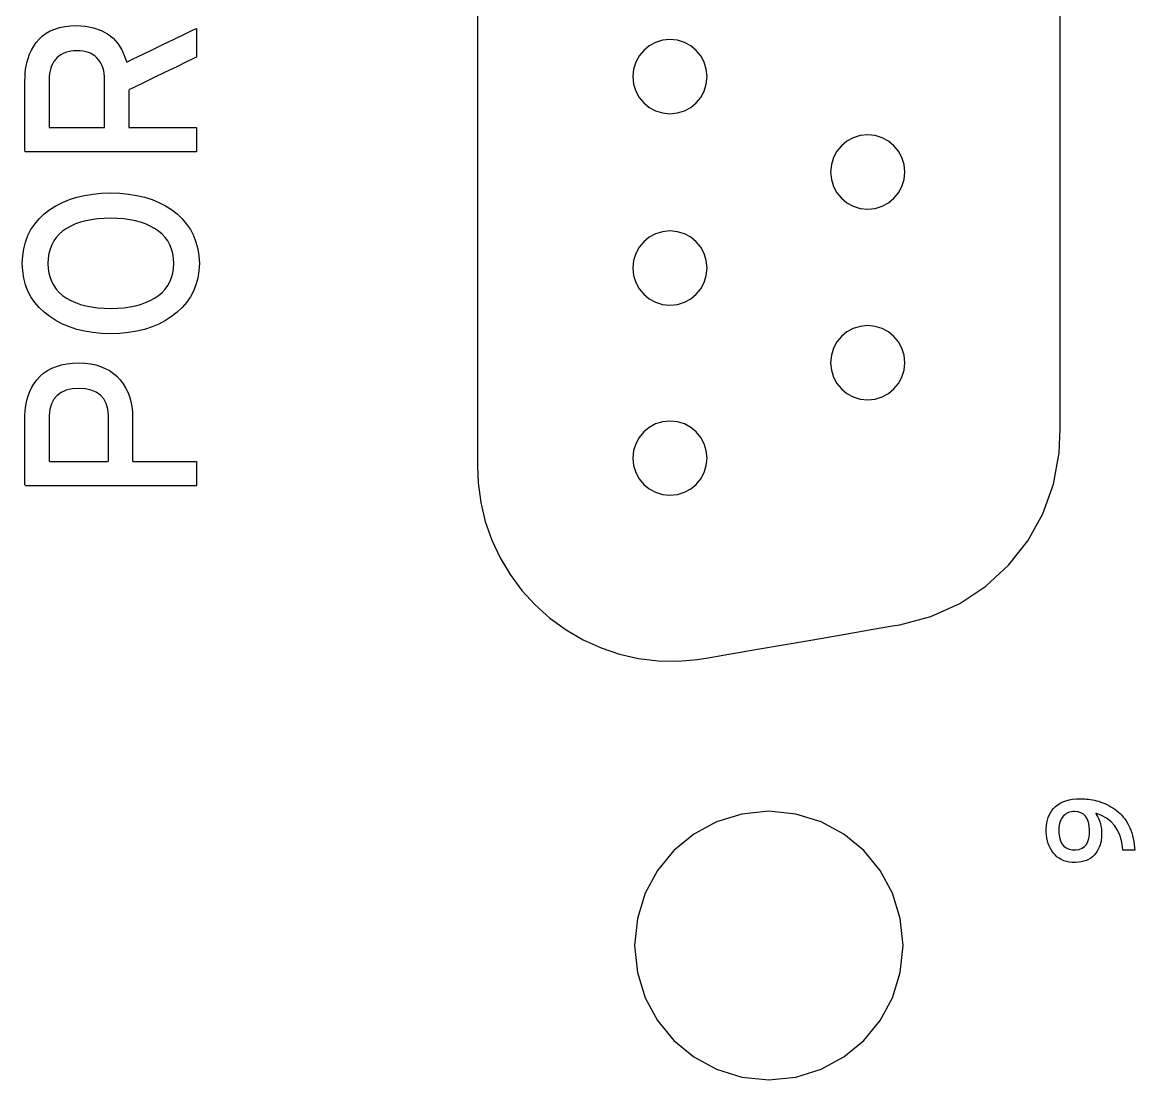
# Model space of a CAD drawing. Extents: x 1 to 47.7, y 0.2 to 33.3.
# Drawn here: x 32.418 to 33.048, y 17.917 to 18.516 of the extents above; entities that cross this region are included whole.
import ezdxf

# ---------------------------------------------------------------- set-up
doc = ezdxf.new("R2010")
doc.units = 0
doc.header["$MEASUREMENT"] = 0
doc.layers.add('4_0_____DWG', color=7, linetype='CONTINUOUS')

msp = doc.modelspace()

# ---------------------------------------------------------------- linework, layer by layer
at = {"layer": '4_0_____DWG'}
msp.add_lwpolyline([(32.67601, 18.55306), (32.67601, 18.47698), (32.67601, 18.40174), (32.67601, 18.33567), (32.67601, 18.28711), (32.67601, 18.2644), (32.67638, 18.25467), (32.67786, 18.24357), (32.68045, 18.23275), (32.6841, 18.22229), (32.68877, 18.21225), (32.69444, 18.20272), (32.70107, 18.19378), (32.70861, 18.18552), (32.71704, 18.17799), (32.72616, 18.17139), (32.73583, 18.1658), (32.74596, 18.16124), (32.75647, 18.15774), (32.76728, 18.1553), (32.77829, 18.15397), (32.78944, 18.15375), (32.80063, 18.15468), (32.80664, 18.15564), (32.81511, 18.1571), (32.82919, 18.15953), (32.84679, 18.16257), (32.86585, 18.16586), (32.88428, 18.16904), (32.90002, 18.17176), (32.91099, 18.17365), (32.9151, 18.17436), (32.93283, 18.17903), (32.94917, 18.18638), (32.9639, 18.19614), (32.97679, 18.20804), (32.98762, 18.22182), (32.99616, 18.23719), (33.00218, 18.25389), (33.00545, 18.27165), (33.006, 18.28524), (33.006, 18.31127), (33.006, 18.35934), (33.006, 18.42187), (33.006, 18.49123), (33.006, 18.55983)], dxfattribs=at)
for points in [[(32.44883, 18.5136), (32.45398, 18.51324), (32.45865, 18.51234), (32.46283, 18.51092), (32.46652, 18.50895), (32.46972, 18.50646), (32.47243, 18.50342), (32.47465, 18.49986), (32.47638, 18.49575), (32.47743, 18.49297), (32.47989, 18.49415), (32.48453, 18.4964), (32.49061, 18.49934), (32.4974, 18.50263), (32.50416, 18.5059), (32.51015, 18.5088), (32.51462, 18.51096), (32.51684, 18.51204), (32.51695, 18.51176), (32.51695, 18.5104), (32.51695, 18.50825), (32.51695, 18.50561), (32.51695, 18.5028), (32.51695, 18.50011), (32.51695, 18.49784), (32.51695, 18.49631), (32.51694, 18.4958), (32.51527, 18.49499), (32.51128, 18.49306), (32.5057, 18.49035), (32.49924, 18.48722), (32.49262, 18.48401), (32.48655, 18.48106), (32.48176, 18.47874), (32.47894, 18.47737), (32.4785, 18.47699), (32.4785, 18.47555), (32.4785, 18.47298), (32.4785, 18.46967), (32.4785, 18.46602), (32.4785, 18.46242), (32.4785, 18.45927), (32.4785, 18.45697), (32.4785, 18.45591), (32.47947, 18.45589), (32.4829, 18.45589), (32.48811, 18.45589), (32.4944, 18.45589), (32.50105, 18.45589), (32.50734, 18.45589), (32.51256, 18.45589), (32.51598, 18.45589), (32.51695, 18.45587), (32.51695, 18.45518), (32.51695, 18.45368), (32.51695, 18.45164), (32.51695, 18.4493), (32.51695, 18.44693), (32.51695, 18.44478), (32.51695, 18.44311), (32.51695, 18.44217), (32.51584, 18.44206), (32.50873, 18.44206), (32.4966, 18.44206), (32.48127, 18.44206), (32.46453, 18.44206), (32.44821, 18.44206), (32.4341, 18.44206), (32.42403, 18.44206), (32.4198, 18.44206), (32.41977, 18.44334), (32.41977, 18.44722), (32.41977, 18.45296), (32.41977, 18.45978), (32.41977, 18.46691), (32.41977, 18.47359), (32.41977, 18.47905), (32.41977, 18.48252), (32.41978, 18.48415), (32.41992, 18.48702), (32.42025, 18.48979), (32.42077, 18.49244), (32.42147, 18.49498), (32.42235, 18.49741), (32.42343, 18.49972), (32.42469, 18.50192), (32.42613, 18.50401), (32.42779, 18.50598), (32.42967, 18.50774), (32.43176, 18.50927), (32.43407, 18.51057), (32.43659, 18.51163), (32.43933, 18.51247), (32.44228, 18.51308), (32.44545, 18.51345)], [(32.785, 18.5057), (32.78077, 18.50528), (32.77682, 18.50405), (32.77326, 18.50212), (32.77015, 18.49956), (32.76759, 18.49645), (32.76565, 18.49288), (32.76443, 18.48894), (32.76401, 18.4847), (32.76443, 18.48048), (32.76565, 18.47654), (32.76759, 18.47297), (32.77015, 18.46986), (32.77326, 18.4673), (32.77682, 18.46536), (32.78077, 18.46414), (32.785, 18.46371), (32.78924, 18.46414), (32.79318, 18.46536), (32.79675, 18.4673), (32.79985, 18.46986), (32.80242, 18.47297), (32.80435, 18.47654), (32.80557, 18.48048), (32.806, 18.4847), (32.80557, 18.48894), (32.80435, 18.49288), (32.80242, 18.49645), (32.79985, 18.49956), (32.79675, 18.50212), (32.79318, 18.50405), (32.78924, 18.50528)], [(32.44925, 18.49937), (32.44744, 18.49928), (32.44575, 18.49908), (32.44417, 18.49876), (32.44271, 18.49833), (32.44135, 18.49778), (32.4401, 18.49712), (32.43897, 18.49634), (32.43795, 18.49545), (32.43701, 18.49444), (32.43616, 18.49333), (32.43544, 18.49214), (32.43482, 18.49085), (32.43432, 18.48947), (32.43394, 18.48801), (32.43367, 18.48646), (32.43351, 18.48482), (32.43347, 18.48332), (32.43347, 18.48197), (32.43347, 18.47892), (32.43347, 18.47474), (32.43347, 18.46996), (32.43347, 18.46515), (32.43347, 18.46085), (32.43347, 18.45761), (32.43347, 18.45598), (32.43411, 18.45589), (32.43683, 18.45589), (32.44113, 18.45589), (32.44636, 18.45589), (32.45191, 18.45589), (32.45715, 18.45589), (32.46144, 18.45589), (32.46417, 18.45589), (32.4648, 18.45598), (32.4648, 18.45761), (32.4648, 18.46085), (32.4648, 18.46515), (32.4648, 18.46996), (32.4648, 18.47474), (32.4648, 18.47892), (32.4648, 18.48197), (32.4648, 18.48332), (32.46476, 18.48479), (32.46462, 18.48641), (32.46436, 18.48794), (32.46399, 18.48938), (32.46352, 18.49074), (32.46294, 18.49202), (32.46224, 18.4932), (32.46144, 18.49431), (32.46054, 18.49533), (32.45953, 18.49625), (32.4584, 18.49705), (32.45716, 18.49773), (32.45581, 18.4983), (32.45434, 18.49874), (32.45276, 18.49907), (32.45106, 18.49928)], [(32.89701, 18.45171), (32.89277, 18.45128), (32.88883, 18.45005), (32.88526, 18.44811), (32.88216, 18.44555), (32.87959, 18.44244), (32.87766, 18.43886), (32.87644, 18.43492), (32.87601, 18.43068), (32.87644, 18.42645), (32.87766, 18.42251), (32.87959, 18.41895), (32.88216, 18.41584), (32.88526, 18.41328), (32.88883, 18.41134), (32.89277, 18.41011), (32.89701, 18.40969), (32.90124, 18.41011), (32.90518, 18.41134), (32.90874, 18.41328), (32.91185, 18.41584), (32.91442, 18.41895), (32.91635, 18.42251), (32.91758, 18.42645), (32.91801, 18.43068), (32.91758, 18.43492), (32.91635, 18.43886), (32.91442, 18.44244), (32.91185, 18.44555), (32.90874, 18.44811), (32.90518, 18.45005), (32.90124, 18.45128)], [(32.46833, 18.41886), (32.4735, 18.41868), (32.47843, 18.41822), (32.4831, 18.41747), (32.48753, 18.41643), (32.4917, 18.41511), (32.49562, 18.4135), (32.4993, 18.4116), (32.50272, 18.40942), (32.50592, 18.40693), (32.5088, 18.40419), (32.51131, 18.40124), (32.51344, 18.39807), (32.5152, 18.39467), (32.51659, 18.39106), (32.51761, 18.38723), (32.51825, 18.38319), (32.51851, 18.37892), (32.51825, 18.37469), (32.51761, 18.37068), (32.51659, 18.36689), (32.5152, 18.36332), (32.51344, 18.35998), (32.51131, 18.35686), (32.5088, 18.35396), (32.50592, 18.35128), (32.50272, 18.34879), (32.4993, 18.34655), (32.49562, 18.34461), (32.4917, 18.34296), (32.48753, 18.3416), (32.4831, 18.34054), (32.47843, 18.33977), (32.4735, 18.3393), (32.46833, 18.33912), (32.46315, 18.3393), (32.45822, 18.33977), (32.45353, 18.34054), (32.44909, 18.3416), (32.44489, 18.34296), (32.44093, 18.34461), (32.43722, 18.34655), (32.43376, 18.34879), (32.43056, 18.35128), (32.42772, 18.35396), (32.42525, 18.35686), (32.42315, 18.35998), (32.42143, 18.36332), (32.42007, 18.36689), (32.41908, 18.37068), (32.41846, 18.37469), (32.41821, 18.37892), (32.41846, 18.38319), (32.41908, 18.38723), (32.42007, 18.39106), (32.42143, 18.39467), (32.42315, 18.39807), (32.42525, 18.40124), (32.42772, 18.40419), (32.43056, 18.40693), (32.43376, 18.40942), (32.43722, 18.4116), (32.44093, 18.4135), (32.44489, 18.41511), (32.44909, 18.41643), (32.45353, 18.41747), (32.45822, 18.41822), (32.46315, 18.41868)], [(32.46833, 18.40449), (32.46451, 18.4044), (32.46089, 18.40414), (32.45747, 18.40369), (32.45424, 18.40307), (32.45121, 18.40226), (32.44838, 18.40128), (32.44575, 18.40012), (32.44331, 18.39879), (32.4411, 18.39726), (32.43916, 18.39556), (32.43748, 18.39369), (32.43605, 18.39165), (32.43488, 18.38945), (32.43396, 18.38707), (32.43329, 18.38452), (32.43288, 18.38181), (32.43273, 18.37892), (32.43288, 18.37609), (32.43329, 18.37343), (32.43396, 18.37092), (32.43488, 18.36858), (32.43605, 18.36641), (32.43748, 18.36439), (32.43916, 18.36253), (32.4411, 18.36084), (32.44331, 18.3593), (32.44575, 18.35794), (32.44838, 18.35676), (32.45121, 18.35576), (32.45424, 18.35494), (32.45747, 18.3543), (32.46089, 18.35385), (32.46451, 18.35357), (32.46833, 18.35348), (32.4721, 18.35357), (32.47568, 18.35385), (32.47907, 18.3543), (32.48226, 18.35494), (32.48526, 18.35576), (32.48806, 18.35676), (32.49067, 18.35794), (32.49309, 18.3593), (32.49534, 18.36084), (32.49737, 18.36253), (32.49913, 18.36439), (32.50062, 18.36641), (32.50184, 18.36858), (32.50278, 18.37092), (32.50346, 18.37343), (32.50387, 18.37609), (32.504, 18.37892), (32.50387, 18.38181), (32.50346, 18.38452), (32.50278, 18.38707), (32.50184, 18.38945), (32.50062, 18.39165), (32.49913, 18.39369), (32.49737, 18.39556), (32.49534, 18.39726), (32.49309, 18.39879), (32.49067, 18.40012), (32.48806, 18.40128), (32.48526, 18.40226), (32.48226, 18.40307), (32.47907, 18.40369), (32.47568, 18.40414), (32.4721, 18.4044)], [(32.785, 18.39732), (32.78077, 18.39689), (32.77682, 18.39567), (32.77326, 18.39373), (32.77015, 18.39117), (32.76759, 18.38807), (32.76565, 18.3845), (32.76443, 18.38056), (32.76401, 18.37632), (32.76443, 18.37209), (32.76565, 18.36815), (32.76759, 18.36459), (32.77015, 18.36148), (32.77326, 18.35891), (32.77682, 18.35698), (32.78077, 18.35575), (32.785, 18.35532), (32.78924, 18.35575), (32.79318, 18.35698), (32.79675, 18.35891), (32.79985, 18.36148), (32.80242, 18.36459), (32.80435, 18.36815), (32.80557, 18.37209), (32.806, 18.37632), (32.80557, 18.38056), (32.80435, 18.3845), (32.80242, 18.38807), (32.79985, 18.39117), (32.79675, 18.39373), (32.79318, 18.39567), (32.78924, 18.39689)], [(32.89701, 18.34371), (32.89277, 18.34329), (32.88883, 18.34207), (32.88526, 18.34013), (32.88216, 18.33757), (32.87959, 18.33446), (32.87766, 18.3309), (32.87644, 18.32695), (32.87601, 18.32272), (32.87644, 18.31849), (32.87766, 18.31455), (32.87959, 18.31098), (32.88216, 18.30788), (32.88526, 18.30531), (32.88883, 18.30337), (32.89277, 18.30215), (32.89701, 18.30172), (32.90124, 18.30215), (32.90518, 18.30337), (32.90874, 18.30531), (32.91185, 18.30788), (32.91442, 18.31098), (32.91635, 18.31455), (32.91758, 18.31849), (32.91801, 18.32272), (32.91758, 18.32695), (32.91635, 18.3309), (32.91442, 18.33446), (32.91185, 18.33757), (32.90874, 18.34013), (32.90518, 18.34207), (32.90124, 18.34329)], [(32.4502, 18.32256), (32.45359, 18.32241), (32.4568, 18.32203), (32.4598, 18.32142), (32.46261, 18.32058), (32.46523, 18.31951), (32.46765, 18.31821), (32.46987, 18.31667), (32.4719, 18.3149), (32.47373, 18.31293), (32.47535, 18.31081), (32.47676, 18.30853), (32.47795, 18.30611), (32.47894, 18.30354), (32.47971, 18.30081), (32.48026, 18.29794), (32.48061, 18.29491), (32.48074, 18.29173), (32.48074, 18.29063), (32.48074, 18.2883), (32.48074, 18.28484), (32.48074, 18.28073), (32.48074, 18.27644), (32.48074, 18.27243), (32.48074, 18.26918), (32.48074, 18.26717), (32.4809, 18.26674), (32.4831, 18.26674), (32.48735, 18.26674), (32.49295, 18.26674), (32.4992, 18.26674), (32.50541, 18.26674), (32.51089, 18.26674), (32.51495, 18.26674), (32.51688, 18.26674), (32.51695, 18.26642), (32.51695, 18.2652), (32.51695, 18.26332), (32.51695, 18.26104), (32.51695, 18.25863), (32.51695, 18.25635), (32.51695, 18.25447), (32.51695, 18.25324), (32.51676, 18.25292), (32.51157, 18.25292), (32.50069, 18.25292), (32.48598, 18.25292), (32.46931, 18.25292), (32.45253, 18.25292), (32.43752, 18.25292), (32.42612, 18.25292), (32.4202, 18.25292), (32.41977, 18.2536), (32.41977, 18.25682), (32.41977, 18.26202), (32.41977, 18.26842), (32.41977, 18.27529), (32.41977, 18.28187), (32.41977, 18.28739), (32.41977, 18.29112), (32.41977, 18.29265), (32.4199, 18.29568), (32.42023, 18.29857), (32.42076, 18.30133), (32.4215, 18.30395), (32.42244, 18.30644), (32.42359, 18.30879), (32.42494, 18.311), (32.42649, 18.31308), (32.42827, 18.31502), (32.43029, 18.31676), (32.43251, 18.31827), (32.43494, 18.31956), (32.43757, 18.32061), (32.44042, 18.32144), (32.44347, 18.32204), (32.44673, 18.32241)], [(32.4502, 18.30819), (32.44639, 18.30787), (32.44308, 18.30709), (32.44025, 18.30585), (32.43792, 18.30415), (32.43608, 18.302), (32.43472, 18.29939), (32.43386, 18.29632), (32.43349, 18.29279), (32.43347, 18.29136), (32.43347, 18.28891), (32.43347, 18.2852), (32.43347, 18.28077), (32.43347, 18.27618), (32.43347, 18.27197), (32.43347, 18.2687), (32.43347, 18.26692), (32.43398, 18.26674), (32.43681, 18.26674), (32.44146, 18.26674), (32.4472, 18.26674), (32.45331, 18.26674), (32.45906, 18.26674), (32.46371, 18.26674), (32.46653, 18.26674), (32.46704, 18.26692), (32.46704, 18.2687), (32.46704, 18.27197), (32.46704, 18.27618), (32.46704, 18.28077), (32.46704, 18.2852), (32.46704, 18.28891), (32.46704, 18.29136), (32.46702, 18.29281), (32.46661, 18.29642), (32.46572, 18.29954), (32.46435, 18.30219), (32.46249, 18.30435), (32.46014, 18.30603), (32.45731, 18.30723), (32.454, 18.30795)], [(32.785, 18.28968), (32.78077, 18.28925), (32.77682, 18.28802), (32.77326, 18.28609), (32.77015, 18.28352), (32.76759, 18.28041), (32.76565, 18.27685), (32.76443, 18.27291), (32.76401, 18.26868), (32.76443, 18.26445), (32.76565, 18.2605), (32.76759, 18.25694), (32.77015, 18.25383), (32.77326, 18.25127), (32.77682, 18.24933), (32.78077, 18.24811), (32.785, 18.24768), (32.78924, 18.24811), (32.79318, 18.24933), (32.79675, 18.25127), (32.79985, 18.25383), (32.80242, 18.25694), (32.80435, 18.2605), (32.80557, 18.26445), (32.806, 18.26868), (32.80557, 18.27291), (32.80435, 18.27685), (32.80242, 18.28041), (32.79985, 18.28352), (32.79675, 18.28609), (32.79318, 18.28802), (32.78924, 18.28925)], [(33.01746, 18.0758), (33.01857, 18.07578), (33.01969, 18.07573), (33.02082, 18.07564), (33.02196, 18.07551), (33.02311, 18.07535), (33.02427, 18.07515), (33.02545, 18.07492), (33.02663, 18.07465), (33.02782, 18.07434), (33.02901, 18.07396), (33.03018, 18.07353), (33.03134, 18.07305), (33.03248, 18.07252), (33.03361, 18.07194), (33.03472, 18.0713), (33.03582, 18.07062), (33.0369, 18.06989), (33.03795, 18.06912), (33.03896, 18.06829), (33.03992, 18.0674), (33.04083, 18.06645), (33.0417, 18.06544), (33.04253, 18.06436), (33.04331, 18.06323), (33.04405, 18.06202), (33.04475, 18.06076), (33.04541, 18.05942), (33.046, 18.058), (33.04652, 18.05652), (33.04698, 18.05497), (33.04737, 18.05335), (33.04769, 18.05165), (33.04794, 18.04989), (33.04813, 18.04806), (33.04822, 18.04661), (33.04786, 18.04661), (33.04711, 18.04661), (33.0461, 18.04661), (33.04494, 18.04661), (33.04378, 18.04661), (33.04272, 18.04661), (33.0419, 18.04661), (33.04144, 18.04661), (33.04125, 18.04861), (33.0407, 18.05208), (33.03976, 18.05524), (33.03845, 18.05809), (33.03674, 18.06063), (33.03466, 18.06286), (33.03219, 18.06478), (33.02934, 18.06639), (33.0261, 18.06769), (33.0263, 18.06697), (33.02707, 18.06584), (33.02773, 18.06461), (33.02829, 18.06328), (33.02874, 18.06186), (33.02908, 18.06033), (33.02932, 18.05872), (33.02945, 18.05701), (33.02947, 18.05525), (33.02941, 18.05379), (33.02924, 18.05238), (33.02898, 18.05102), (33.02861, 18.0497), (33.02815, 18.04844), (33.02758, 18.04723), (33.02692, 18.04607), (33.02615, 18.04496), (33.02529, 18.04391), (33.02433, 18.04296), (33.02326, 18.04213), (33.02208, 18.04142), (33.02081, 18.04084), (33.01942, 18.04037), (33.01794, 18.04002), (33.01635, 18.0398), (33.01465, 18.03969), (33.01285, 18.03974), (33.01114, 18.03993), (33.00953, 18.04026), (33.00803, 18.04073), (33.00663, 18.04134), (33.00534, 18.04209), (33.00416, 18.04297), (33.00307, 18.044), (33.0021, 18.04516), (33.00122, 18.04638), (33.00045, 18.04768), (32.99979, 18.04905), (32.99923, 18.05049), (32.99878, 18.05201), (32.99845, 18.0536), (32.99822, 18.05526), (32.99809, 18.057), (32.99808, 18.05878), (32.99819, 18.06048), (32.99841, 18.06211), (32.99876, 18.06366), (32.99922, 18.06514), (32.99981, 18.06655), (33.00051, 18.06788), (33.00133, 18.06914), (33.00228, 18.07032), (33.00336, 18.07144), (33.00459, 18.07243), (33.00597, 18.0733), (33.00751, 18.07404), (33.0092, 18.07465), (33.01103, 18.07513), (33.01302, 18.07548), (33.01516, 18.0757)], [(32.84099, 18.0687), (32.82568, 18.06716), (32.81142, 18.06273), (32.79851, 18.05572), (32.78726, 18.04643), (32.77799, 18.03518), (32.77098, 18.02227), (32.76655, 18.00801), (32.76501, 17.99269), (32.76655, 17.97738), (32.77098, 17.96311), (32.77799, 17.9502), (32.78726, 17.93895), (32.79851, 17.92967), (32.81142, 17.92266), (32.82568, 17.91823), (32.84099, 17.91668), (32.85631, 17.91823), (32.87058, 17.92266), (32.8835, 17.92967), (32.89474, 17.93895), (32.90402, 17.9502), (32.91103, 17.96311), (32.91546, 17.97738), (32.917, 17.99269), (32.91546, 18.00801), (32.91103, 18.02227), (32.90402, 18.03518), (32.89474, 18.04643), (32.8835, 18.05572), (32.87058, 18.06273), (32.85631, 18.06716)], [(33.01405, 18.06861), (33.01316, 18.06857), (33.01231, 18.06845), (33.01149, 18.06825), (33.0107, 18.06797), (33.00995, 18.06761), (33.00923, 18.06717), (33.00855, 18.06665), (33.00791, 18.06605), (33.0073, 18.06537), (33.00677, 18.06461), (33.00631, 18.06377), (33.00592, 18.06285), (33.00561, 18.06184), (33.00538, 18.06076), (33.00522, 18.0596), (33.00514, 18.05836), (33.0052, 18.05629), (33.00553, 18.05397), (33.00612, 18.05198), (33.00696, 18.05031), (33.00806, 18.04896), (33.00941, 18.04794), (33.01102, 18.04725), (33.01288, 18.04687), (33.01493, 18.04684), (33.01679, 18.04715), (33.0184, 18.04778), (33.01974, 18.04871), (33.02083, 18.04995), (33.02167, 18.05151), (33.02224, 18.05337), (33.02256, 18.05555), (33.02262, 18.05803), (33.02244, 18.06047), (33.02201, 18.06259), (33.02132, 18.06439), (33.02037, 18.06587), (33.01917, 18.06703), (33.01772, 18.06788), (33.01601, 18.0684)]]:
    msp.add_lwpolyline(points, close=True, dxfattribs=at)

doc.saveas('drawing.dxf')
